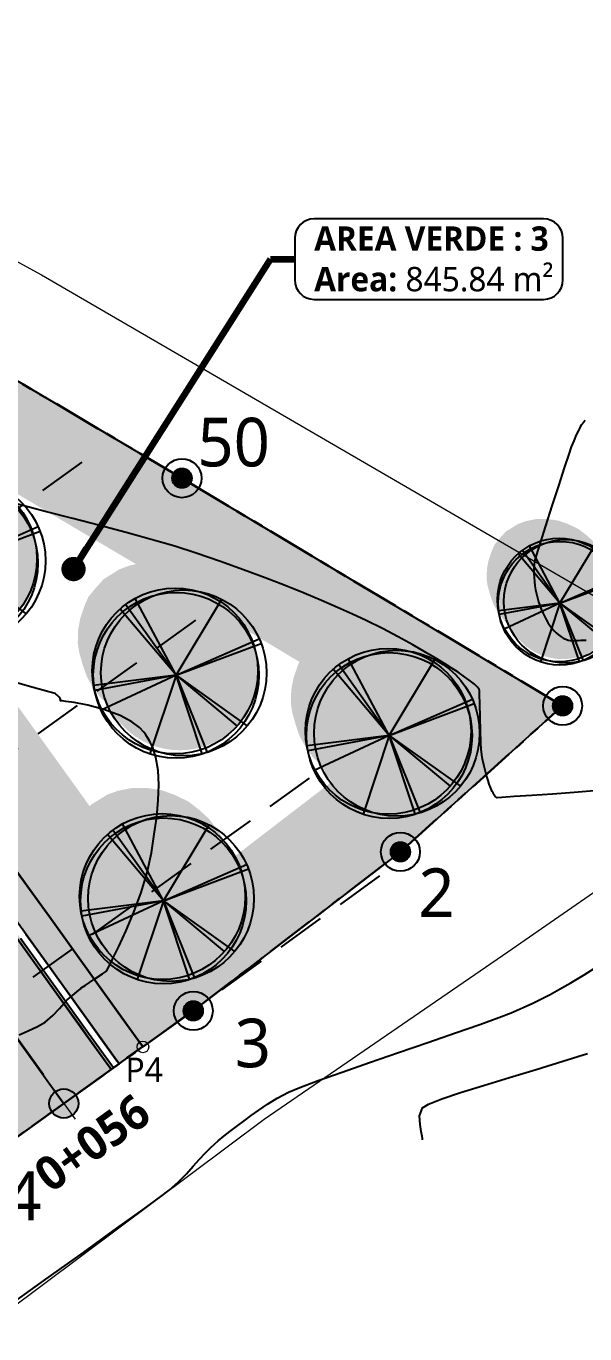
# Model space of a CAD drawing. Header units: millimetres. Extents: x 86 to 591881, y 99 to 1307229.
# Drawn here: x 590843.7 to 590872.4, y 1307102.5 to 1307169.7 of the extents above; entities that cross this region are included whole.
import ezdxf
from ezdxf.enums import TextEntityAlignment as Align

# ---------------------------------------------------------------- set-up
doc = ezdxf.new("R2010")
doc.units = ezdxf.units.MM
for name, pattern in [('CENTER2', [1.125, 0.75, -0.125, 0.125, -0.125]), ('DASHDOT', [1, 0.5, -0.25, 0, -0.25]), ('DASHED', [0.75, 0.5, -0.25]), ('DASHED2', [0.375, 0.25, -0.125]), ('HIDDEN', [0.375, 0.25, -0.125]), ('PHANTOM', [2.5, 1.25, -0.25, 0.25, -0.25, 0.25, -0.25])]:
    doc.linetypes.add(name, pattern=pattern)
for name, color, linetype in [('0_BLOQUES CARRETERA', 7, 'Continuous'), ('_ARBOLES', 102, 'Continuous'), ('_CAMC_ACERA', 9, 'Continuous'), ('_MOJONES', 1, 'Continuous'), ('_PUNTOS TOPOGRAFICOS', 1, 'Continuous'), ('Areas', 9, 'Continuous'), ('Berberis verde', 74, 'Continuous'), ('C-PROP', 7, 'Continuous'), ('C-PROP-LINE', 230, 'Continuous'), ('C-PROP-TEXT', 92, 'Continuous'), ('C-ROAD', 7, 'Continuous'), ('C-ROAD-CORR-BNDY', 1, 'CENTER2'), ('C-ROAD-CORR-PATT', 150, 'Continuous'), ('C-ROAD-MARK', 212, 'Continuous'), ('C-ROAD-SAMP', 150, 'HIDDEN'), ('C-ROAD-STAN-MAJR', 11, 'Continuous'), ('C-TINN-BNDY', 110, 'Continuous'), ('C-TOPO-FEAT', 94, 'Continuous'), ('C-TOPO-MAJR', 9, 'Continuous'), ('C-TOPO-MINR', 8, 'Continuous'), ('C-TOPO-MINR-N', 11, 'Continuous'), ('Perimetro', 7, 'Continuous'), ('Plano', 7, 'Continuous')]:
    doc.layers.add(name, color=color, linetype=linetype)
for name, color, linetype, lineweight in [('_BORDILLOS Y CUNETAS', 252, 'Continuous', 20), ('A-GENM', 252, 'Continuous', 9), ('COTAS', 40, 'Continuous', 5), ('CUADROS', 9, 'Continuous', 20)]:
    doc.layers.add(name, color=color, linetype=linetype, lineweight=lineweight)
doc.layers.add('Area', color=52, linetype='Continuous', plot=False)
doc.styles.add('COTAS', font='arial.ttf')
doc.styles.add('ST - ETIQUETAS', font='', dxfattribs={"height": 2.5})
doc.styles.get("Standard").update_dxf_attribs({"font": 'simplex.shx'})
doc.styles.get('ST - ETIQUETAS').set_extended_font_data('Roboto Thin')
doc.dimstyles.new('GenAng', dxfattribs={"dimscale": 0.5, "dimtxt": 2.5, "dimasz": 1.25, "dimexe": 0.18, "dimexo": 0.0625, "dimgap": 0.25, "dimtad": 0, "dimzin": 3, "dimdsep": 46, "dimtxsty": 'COTAS', "dimcen": 0.09, "dimse1": 1, "dimse2": 1, "dimaunit": 1, "dimadec": 3, "dimazin": 0, "dimtfac": 1, "dimtofl": 0, "dimtmove": 2, "dimatfit": 3, "dimfxl": 1, "dimtolj": 1, "dimtzin": 1, "dimarcsym": 0})

# ---------------------------------------------------------------- blocks, each defined once
blk = doc.blocks.new('Arbol 1')
at = {"layer": 'Areas'}
h = blk.add_hatch(color=69, dxfattribs=at)
h.set_gradient(color1=(68, 80, 48), color2=(130, 156, 68), tint=1, name='SPHERICAL')
edge = h.paths.add_edge_path()
edge.add_arc((11536.5, 2842.1), 100, 0, 360)
h = blk.add_hatch(color=253, dxfattribs=at)
h.set_gradient(color1=(177, 171, 160), color2=(222, 220, 217), rotation=165, centered=1, tint=1, name='CYLINDER')
h.paths.add_polyline_path([(11462.3, 2774.2), (11480.4, 2758.8), (11495.8, 2750.2), (11510.3, 2745.2), (11525.3, 2742.1), (11543.4, 2742.1), (11558, 2744.3), (11574.3, 2748.9), (11587.4, 2756.1), (11601.5, 2766.1), (11611.9, 2776), (11620.1, 2787.4), (11629.6, 2804.1), (11635.5, 2825.4), (11636.4, 2845.4), (11633.7, 2867.3), (11626.9, 2885.4), (11637.8, 2874.5), (11647.3, 2861.4), (11654.5, 2848.7), (11660, 2832.8), (11664.1, 2817.9), (11665.9, 2806.6), (11665.4, 2789.3), (11662.7, 2774.8), (11656.8, 2757.6), (11652.3, 2747.7), (11644.1, 2737.7), (11633.2, 2725.5), (11621.4, 2718.2), (11612.8, 2712.8), (11599.2, 2707.8), (11581.1, 2704.2), (11561.6, 2704.2), (11543.9, 2706.9), (11527.1, 2712.8), (11509.4, 2721.4), (11495.4, 2732.2), (11483.6, 2743.1), (11473.2, 2756.3), (11463.2, 2773)])
blk = doc.blocks.new('Arbol 21')
for p, q in [((0, 0), (-0.276, 1.476)), ((0, 0), (-0.187, 1.495)), ((0, 0), (-0.634, 1.359)), ((0, 0), (1.199, 1.014)), ((0, 0), (1.281, 0.914)), ((0, 0), (1.392, 0.742)), ((0, 0), (-1.423, 0.474)), ((-1.419, -0.472), (0, 0)), ((0, 0), (-1.397, -0.56)), ((0, 0), (-0.918, -1.103)), ((0, 0), (-0.918, -1.29)), ((0, 0), (1.375, -0.828)), ((0, 0), (0.659, -1.506)), ((0, 0), (0.578, -1.54))]:
    blk.add_line(p, q)
for centre in [(0, 0), (0.078, 0.018), (0.043, -0.138)]:
    blk.add_circle(centre, 1.5)
blk = doc.blocks.new('a1')
at = {"layer": 'Area', "xscale": 0.01089513700384753, "yscale": 0.01089513700384753, "zscale": 0.005447568501798505}
blk.add_blockref('Arbol 1', (-170.698, -9.368), dxfattribs=at)
at = {"layer": 'Berberis verde', "xscale": 0.7626595902693271, "yscale": 0.7626595902693271, "zscale": 0.005447568501798505, "rotation": 270}
blk.add_blockref('Arbol 21', (-44.955, 21.652), dxfattribs=at)
blk = doc.blocks.new('*X1')
for p, q in [((69.518, 22.844), (69.982, 22.844)), ((69.533, 22.875), (69.967, 22.875)), ((69.555, 22.906), (69.945, 22.906)), ((69.585, 22.938), (69.915, 22.938)), ((69.629, 22.969), (69.871, 22.969)), ((69.5, 22.75), (70, 22.75)), ((69.502, 22.781), (69.998, 22.781)), ((69.502, 22.719), (69.998, 22.719)), ((69.508, 22.812), (69.992, 22.812)), ((69.508, 22.688), (69.992, 22.688)), ((69.518, 22.656), (69.982, 22.656)), ((69.533, 22.625), (69.967, 22.625)), ((69.555, 22.594), (69.945, 22.594)), ((69.585, 22.562), (69.915, 22.562)), ((69.629, 22.531), (69.871, 22.531))]:
    blk.add_line(p, q)
blk = doc.blocks.new('Drill Hole')
at = {"color": 0, "linetype": 'ByBlock', "lineweight": -2}
for radius in [0.05, 0.025]:
    blk.add_circle((0, 0), radius, dxfattribs=at)
at = {"color": 0, "linetype": 'ByBlock', "lineweight": -2, "xscale": 0.1000000000000227, "yscale": 0.1000000000000227, "zscale": 0.1000000000000227}
blk.add_blockref('*X1', (-6.975, -2.275), dxfattribs=at)
blk = doc.blocks.new('*U51', base_point=(590555.4584, 1307117.894, 460.616))
at = {"layer": '_PUNTOS TOPOGRAFICOS', "color": 2, "linetype": 'ByBlock', "lineweight": -2, "xscale": 20, "yscale": 20, "zscale": 20}
blk.add_blockref('Drill Hole', (590555.4584, 1307117.894, 460.616), dxfattribs=at)
blk = doc.blocks.new('*U169', base_point=(590852.2605, 1307119.098, 455.919))
at = {"layer": '_PUNTOS TOPOGRAFICOS', "color": 2, "linetype": 'ByBlock', "lineweight": -2, "xscale": 20, "yscale": 20, "zscale": 20}
blk.add_blockref('Drill Hole', (590852.2605, 1307119.098, 455.919), dxfattribs=at)
blk = doc.blocks.new('*U170', base_point=(590862.9091, 1307127.265, 455.865))
at = {"layer": '_PUNTOS TOPOGRAFICOS', "color": 2, "linetype": 'ByBlock', "lineweight": -2, "xscale": 20, "yscale": 20, "zscale": 20}
blk.add_blockref('Drill Hole', (590862.9091, 1307127.265, 455.865), dxfattribs=at)
blk = doc.blocks.new('*U171', base_point=(590871.2472, 1307134.763, 456.348))
at = {"layer": '_PUNTOS TOPOGRAFICOS', "color": 2, "linetype": 'ByBlock', "lineweight": -2, "xscale": 20, "yscale": 20, "zscale": 20}
blk.add_blockref('Drill Hole', (590871.2472, 1307134.763, 456.348), dxfattribs=at)
blk = doc.blocks.new('A$Ca183de04')
at = {"layer": 'A-GENM', "xscale": 0.9254573807813, "yscale": 0.9254573807813, "zscale": 0.9254573807813, "rotation": 180}
blk.add_blockref('a1', (-40.347, 21.097), dxfattribs=at)
blk = doc.blocks.new('*U172', base_point=(590867.342, 1307136.858, 456.268))
at = {"layer": '_PUNTOS TOPOGRAFICOS', "color": 0, "linetype": 'ByBlock', "lineweight": -2, "xscale": 2.999449914575026, "yscale": 2.999449914575026, "zscale": 2.999449914575026}
blk.add_blockref('A$Ca183de04', (590867.342, 1307136.858, 456.268), dxfattribs=at)
at = {"layer": '_PUNTOS TOPOGRAFICOS', "color": 1, "linetype": 'ByBlock', "insert": (590873.234, 1307147.54, 456.268), "char_height": 1.25, "attachment_point": 7, "style": 'ST - ETIQUETAS'}
blk.add_mtext('80', dxfattribs=at)
at = {"layer": '_PUNTOS TOPOGRAFICOS', "color": 3, "linetype": 'ByBlock', "insert": (590873.234, 1307146.148, 456.268), "char_height": 1.25, "attachment_point": 4, "style": 'ST - ETIQUETAS'}
blk.add_mtext('456.268', dxfattribs=at)
at = {"layer": '_PUNTOS TOPOGRAFICOS', "color": 251, "linetype": 'ByBlock', "insert": (590873.234, 1307144.755, 456.268), "char_height": 1.25, "attachment_point": 1, "style": 'ST - ETIQUETAS'}
blk.add_mtext('{\\fRoboto Black|b0|i0|c0|p2;ARBOL ∅ 0.50}', dxfattribs=at)
blk = doc.blocks.new('*U173', base_point=(590851.6783, 1307146.454, 456.354))
at = {"layer": '_PUNTOS TOPOGRAFICOS', "color": 2, "linetype": 'ByBlock', "lineweight": -2, "xscale": 20, "yscale": 20, "zscale": 20}
blk.add_blockref('Drill Hole', (590851.6783, 1307146.454, 456.354), dxfattribs=at)
blk = doc.blocks.new('POINT INTERS')
at = {"layer": '0_BLOQUES CARRETERA', "linetype": 'DASHDOT', "lineweight": 5}
h = blk.add_hatch(color=244, dxfattribs=at)
h.dxf.hatch_style = 1
h.set_gradient(color1=(153, 27, 30), color2=(248, 153, 30), name='INVSPHERICAL')
h.paths.add_polyline_path([(0.6, 0, 1), (-0.6, 0, 1)])
blk.add_circle((0, 0), 0.574, dxfattribs=at)
blk = doc.blocks.new('MARCA ESTACION')
h = blk.add_hatch(color=7)
h.dxf.hatch_style = 1
h.paths.add_polyline_path([(-3, 0), (0, 0), (0, 3, 0.414214)])
h.paths.add_polyline_path([(3, 0), (0, 0), (0, -3, 0.414214)])
at = {"true_color": 0xffffff}
h = blk.add_hatch(color=7, dxfattribs=at)
h.dxf.hatch_style = 1
h.paths.add_polyline_path([(0, 3), (0, 0), (3, 0, 0.414214)])
h.paths.add_polyline_path([(0, 0), (-3, 0, 0.414214), (0, -3)])
at = {"color": 7, "lineweight": 20}
for points in [[(0, 4), (0, -4)], [(-4, 0), (4, 0)]]:
    blk.add_lwpolyline(points, dxfattribs=at)
at = {"color": 7}
blk.add_circle((0, 0), 3, dxfattribs=at)

msp = doc.modelspace()

# ---------------------------------------------------------------- hatches: boundary and pattern name
at = {"layer": '_MOJONES'}
h = msp.add_hatch(color=5, dxfattribs=at)
h.dxf.hatch_style = 1
h.paths.add_polyline_path([(590851.477, 1307146.912, 0.297664), (590851.178, 1307146.454, 0.541231), (590851.879, 1307145.996), (590851.678, 1307146.454)])
h.paths.add_polyline_path([(590851.477, 1307146.912), (590851.678, 1307146.454), (590852.149, 1307146.622, 0.43503)])
h.paths.add_polyline_path([(590852.178, 1307146.454, 0.085961), (590852.149, 1307146.622), (590851.678, 1307146.454), (590851.879, 1307145.996, 0.297664)])
h = msp.add_hatch(color=5, dxfattribs=at)
h.dxf.hatch_style = 1
h.paths.add_polyline_path([(590871.046, 1307135.221, 0.297664), (590870.747, 1307134.763, 0.541231), (590871.448, 1307134.305), (590871.247, 1307134.763)])
h.paths.add_polyline_path([(590871.046, 1307135.221), (590871.247, 1307134.763), (590871.718, 1307134.931, 0.43503)])
h.paths.add_polyline_path([(590871.747, 1307134.763, 0.085961), (590871.718, 1307134.931), (590871.247, 1307134.763), (590871.448, 1307134.305, 0.297664)])
h = msp.add_hatch(color=5, dxfattribs=at)
h.dxf.hatch_style = 1
h.paths.add_polyline_path([(590862.708, 1307127.723, 0.297664), (590862.409, 1307127.265, 0.541231), (590863.11, 1307126.807), (590862.909, 1307127.265)])
h.paths.add_polyline_path([(590862.708, 1307127.723), (590862.909, 1307127.265), (590863.38, 1307127.433, 0.43503)])
h.paths.add_polyline_path([(590863.409, 1307127.265, 0.085961), (590863.38, 1307127.433), (590862.909, 1307127.265), (590863.11, 1307126.807, 0.297664)])
h = msp.add_hatch(color=5, dxfattribs=at)
h.dxf.hatch_style = 1
h.paths.add_polyline_path([(590852.06, 1307119.556, 0.297664), (590851.76, 1307119.098, 0.541231), (590852.461, 1307118.64), (590852.26, 1307119.098)])
h.paths.add_polyline_path([(590852.06, 1307119.556), (590852.26, 1307119.098), (590852.731, 1307119.266, 0.43503)])
h.paths.add_polyline_path([(590852.76, 1307119.098, 0.085961), (590852.731, 1307119.266), (590852.26, 1307119.098), (590852.461, 1307118.64, 0.297664)])
at = {"layer": 'C-PROP', "linetype": 'Continuous', "lineweight": -3}
h = msp.add_hatch(dxfattribs=at)
h.set_pattern_fill('AR-SAND', color=3, scale=0.025, style=0)
h.paths.add_polyline_path([(590849.671, 1307117.248), (590821.544, 1307156.317), (590829.031, 1307159.823), (590832.663, 1307157.686), (590851.678, 1307146.454), (590871.247, 1307134.763), (590862.909, 1307127.265), (590852.26, 1307119.098)], flags=0)
h.paths.add_polyline_path([(590859.711, 1307131.114), (590850.781, 1307124.265), (590829.598, 1307153.688), (590830.12, 1307153.38), (590830.126, 1307153.377), (590849.114, 1307142.161), (590849.135, 1307142.149), (590862.863, 1307133.948)], flags=0)
at = {"layer": 'C-ROAD-CORR-PATT', "linetype": 'Continuous', "lineweight": 5}
h = msp.add_hatch(dxfattribs=at)
h.set_pattern_fill('AR-HBONE', color=30, scale=0.003, style=0)
h.set_pattern_definition([(45, (590821.89617, 1307155.8279), (0, 0.4310523), [0.9144, -0.3048]), (135, (590822.1117, 1307156.04343), (4e-17, 0.4310523), [0.9144, -0.3048])])
h.paths.add_polyline_path([(590821.896, 1307155.828), (590822.675, 1307154.746), (590823.844, 1307153.123), (590825.012, 1307151.5), (590826.181, 1307149.877), (590826.529, 1307149.392), (590826.531, 1307149.39), (590827.349, 1307148.253), (590827.739, 1307147.712), (590827.741, 1307147.71), (590827.75, 1307147.697), (590827.752, 1307147.695), (590828.518, 1307146.63), (590829.686, 1307145.007), (590830.855, 1307143.384), (590832.024, 1307141.761), (590833.192, 1307140.138), (590834.361, 1307138.515), (590835.529, 1307136.892), (590836.698, 1307135.269), (590837.866, 1307133.645), (590839.035, 1307132.022), (590840.203, 1307130.399), (590841.372, 1307128.776), (590842.541, 1307127.153), (590843.709, 1307125.53), (590844.878, 1307123.907), (590846.046, 1307122.284), (590847.215, 1307120.661), (590848.383, 1307119.037), (590849.552, 1307117.414), (590849.661, 1307117.263), (590848.444, 1307116.386), (590848.335, 1307116.538), (590847.166, 1307118.161), (590845.997, 1307119.784), (590844.829, 1307121.407), (590843.66, 1307123.03), (590842.492, 1307124.653), (590841.323, 1307126.277), (590840.155, 1307127.9), (590838.986, 1307129.523), (590837.818, 1307131.146), (590836.649, 1307132.769), (590835.48, 1307134.392), (590834.312, 1307136.015), (590833.143, 1307137.638), (590831.975, 1307139.261), (590830.806, 1307140.885), (590829.638, 1307142.508), (590828.469, 1307144.131), (590827.301, 1307145.754), (590826.534, 1307146.818), (590826.532, 1307146.821), (590826.523, 1307146.834), (590826.522, 1307146.836), (590826.132, 1307147.377), (590825.314, 1307148.514), (590825.312, 1307148.516), (590824.963, 1307149), (590823.795, 1307150.623), (590822.626, 1307152.246), (590821.458, 1307153.869), (590820.679, 1307154.951), (590821.896, 1307155.828)], flags=0)
at = {"layer": 'C-ROAD-CORR-PATT', "linetype": 'Continuous', "lineweight": 5, "true_color": 0x898989}
msp.add_hatch(color=252, dxfattribs=at).paths.add_polyline_path([(590820.273, 1307154.659), (590821.052, 1307153.577), (590822.221, 1307151.954), (590823.389, 1307150.331), (590824.558, 1307148.708), (590824.906, 1307148.224), (590824.908, 1307148.221), (590825.726, 1307147.085), (590826.116, 1307146.544), (590826.118, 1307146.541), (590826.127, 1307146.529), (590826.128, 1307146.526), (590826.895, 1307145.462), (590828.063, 1307143.839), (590829.232, 1307142.216), (590830.4, 1307140.592), (590831.569, 1307138.969), (590832.738, 1307137.346), (590833.906, 1307135.723), (590835.075, 1307134.1), (590836.243, 1307132.477), (590837.412, 1307130.854), (590838.58, 1307129.231), (590839.749, 1307127.608), (590840.917, 1307125.984), (590842.086, 1307124.361), (590843.255, 1307122.738), (590844.423, 1307121.115), (590845.592, 1307119.492), (590846.76, 1307117.869), (590847.929, 1307116.246), (590848.038, 1307116.094), (590845.603, 1307114.341), (590845.494, 1307114.493), (590844.326, 1307116.116), (590843.157, 1307117.739), (590841.988, 1307119.362), (590840.82, 1307120.985), (590839.651, 1307122.609), (590838.483, 1307124.232), (590837.314, 1307125.855), (590836.146, 1307127.478), (590834.977, 1307129.101), (590833.809, 1307130.724), (590832.64, 1307132.347), (590831.471, 1307133.97), (590830.303, 1307135.593), (590829.134, 1307137.217), (590827.966, 1307138.84), (590826.797, 1307140.463), (590825.629, 1307142.086), (590824.46, 1307143.709), (590823.694, 1307144.773), (590823.692, 1307144.776), (590823.683, 1307144.789), (590823.681, 1307144.791), (590823.292, 1307145.332), (590822.473, 1307146.469), (590822.472, 1307146.471), (590822.123, 1307146.955), (590820.954, 1307148.578), (590819.786, 1307150.201), (590818.617, 1307151.824), (590817.838, 1307152.907), (590820.273, 1307154.659)], flags=0)
at = {"layer": 'C-ROAD-CORR-PATT', "linetype": 'Continuous', "lineweight": 5}
for color, points in [(3, [(590820.395, 1307154.747), (590821.174, 1307153.665), (590822.342, 1307152.042), (590823.511, 1307150.419), (590824.679, 1307148.796), (590825.028, 1307148.311), (590825.03, 1307148.309), (590825.848, 1307147.173), (590826.238, 1307146.631), (590826.239, 1307146.629), (590826.248, 1307146.616), (590826.25, 1307146.614), (590827.017, 1307145.549), (590828.185, 1307143.926), (590829.354, 1307142.303), (590830.522, 1307140.68), (590831.691, 1307139.057), (590832.859, 1307137.434), (590834.028, 1307135.811), (590835.196, 1307134.188), (590836.365, 1307132.565), (590837.534, 1307130.941), (590838.702, 1307129.318), (590839.871, 1307127.695), (590841.039, 1307126.072), (590842.208, 1307124.449), (590843.376, 1307122.826), (590844.545, 1307121.203), (590845.713, 1307119.58), (590846.882, 1307117.957), (590848.05, 1307116.333), (590848.16, 1307116.182), (590848.038, 1307116.094), (590847.929, 1307116.246), (590846.76, 1307117.869), (590845.592, 1307119.492), (590844.423, 1307121.115), (590843.255, 1307122.738), (590842.086, 1307124.361), (590840.917, 1307125.984), (590839.749, 1307127.608), (590838.58, 1307129.231), (590837.412, 1307130.854), (590836.243, 1307132.477), (590835.075, 1307134.1), (590833.906, 1307135.723), (590832.738, 1307137.346), (590831.569, 1307138.969), (590830.4, 1307140.592), (590829.232, 1307142.216), (590828.063, 1307143.839), (590826.895, 1307145.462), (590826.128, 1307146.526), (590826.127, 1307146.529), (590826.118, 1307146.541), (590826.116, 1307146.544), (590825.726, 1307147.085), (590824.908, 1307148.221), (590824.906, 1307148.224), (590824.558, 1307148.708), (590823.389, 1307150.331), (590822.221, 1307151.954), (590821.052, 1307153.577), (590820.273, 1307154.659), (590820.395, 1307154.747)]), (251, [(590817.838, 1307152.907), (590818.617, 1307151.824), (590819.786, 1307150.201), (590820.954, 1307148.578), (590822.123, 1307146.955), (590822.472, 1307146.471), (590822.473, 1307146.469), (590823.292, 1307145.332), (590823.681, 1307144.791), (590823.683, 1307144.789), (590823.692, 1307144.776), (590823.694, 1307144.773), (590824.46, 1307143.709), (590825.629, 1307142.086), (590826.797, 1307140.463), (590827.966, 1307138.84), (590829.134, 1307137.217), (590830.303, 1307135.593), (590831.471, 1307133.97), (590832.64, 1307132.347), (590833.809, 1307130.724), (590834.977, 1307129.101), (590836.146, 1307127.478), (590837.314, 1307125.855), (590838.483, 1307124.232), (590839.651, 1307122.609), (590840.82, 1307120.985), (590841.988, 1307119.362), (590843.157, 1307117.739), (590844.326, 1307116.116), (590845.494, 1307114.493), (590845.603, 1307114.341), (590843.169, 1307112.588), (590843.059, 1307112.74), (590841.891, 1307114.363), (590840.722, 1307115.986), (590839.554, 1307117.609), (590838.385, 1307119.233), (590837.217, 1307120.856), (590836.048, 1307122.479), (590834.88, 1307124.102), (590833.711, 1307125.725), (590832.542, 1307127.348), (590831.374, 1307128.971), (590830.205, 1307130.594), (590829.037, 1307132.217), (590827.868, 1307133.841), (590826.7, 1307135.464), (590825.531, 1307137.087), (590824.363, 1307138.71), (590823.194, 1307140.333), (590822.025, 1307141.956), (590821.259, 1307143.021), (590821.257, 1307143.023), (590821.248, 1307143.036), (590821.246, 1307143.038), (590820.857, 1307143.579), (590820.039, 1307144.716), (590820.037, 1307144.718), (590819.688, 1307145.202), (590818.52, 1307146.825), (590817.351, 1307148.449), (590816.183, 1307150.072), (590815.404, 1307151.154), (590817.838, 1307152.907)])]:
    msp.add_hatch(color=color, dxfattribs=at).paths.add_polyline_path(points, flags=0)

# ---------------------------------------------------------------- linework, layer by layer
at = {"layer": '_BORDILLOS Y CUNETAS'}
for points in [[(590848.044, 1307116.086), (590820.273, 1307154.659, -0.469808), (590821.242, 1307158.384), (590826.942, 1307161.053)], [(590848.451, 1307116.376), (590820.679, 1307154.951, -0.469808), (590821.454, 1307157.931), (590827.464, 1307160.746)]]:
    msp.add_lwpolyline(points, format="xyb", dxfattribs=at)
at = {"layer": '_CAMC_ACERA'}
msp.add_lwpolyline([(590848.451, 1307116.376), (590820.679, 1307154.951, -0.469808), (590821.454, 1307157.931), (590827.464, 1307160.746)], format="xyb", dxfattribs=at)
at = {"layer": 'C-PROP-LINE', "color": 242, "linetype": 'PHANTOM', "lineweight": 30, "ltscale": 2}
msp.add_polyline3d([(590782.862, 1307071.827, 0), (590795.518, 1307080.01, 0), (590823.499, 1307099.011, 0), (590841.535, 1307111.434, 0), (590852.26, 1307119.098, 0), (590862.909, 1307127.265, 0), (590871.247, 1307134.763, 0), (590851.678, 1307146.454, 0), (590832.663, 1307157.686, 0), (590816.351, 1307167.288, 0), (590801.16, 1307176.592, 0), (590787.15, 1307185.124, 0)], dxfattribs=at)
at = {"layer": 'C-PROP-LINE', "color": 4, "linetype": 'Continuous', "lineweight": 25}
msp.add_polyline3d([(590829.031, 1307159.823, 0), (590832.663, 1307157.686, 0), (590851.678, 1307146.454, 0), (590871.247, 1307134.763, 0), (590862.909, 1307127.265, 0), (590852.26, 1307119.098, 0), (590849.671, 1307117.248, 0), (590821.544, 1307156.317, 0), (590829.031, 1307159.823, 0), (590829.038, 1307159.827, 0)], dxfattribs=at)
at = {"layer": 'C-PROP-TEXT', "color": 1, "linetype": 'Continuous', "lineweight": -3}
for p, q in [((590870.267, 1307159.774), (590858.475, 1307159.774)), ((590857.475, 1307158.774), (590857.475, 1307156.64)), ((590871.267, 1307156.64), (590871.267, 1307158.774)), ((590858.475, 1307155.64), (590870.267, 1307155.64))]:
    msp.add_line(p, q, dxfattribs=at)
for centre, start, end in [((590858.475, 1307158.774), 90, 180), ((590870.267, 1307158.774), 0, 90), ((590858.475, 1307156.64), 180, 270), ((590870.267, 1307156.64), 270, 0)]:
    msp.add_arc(centre, 1, start, end, dxfattribs=at)
at = {"layer": 'C-ROAD', "color": 2, "linetype": 'HIDDEN', "lineweight": 35, "ltscale": 15, "flags": 128}
msp.add_lwpolyline([(590812.775, 1307159.94), (590845.603, 1307114.341)], dxfattribs=at)
at = {"layer": 'C-ROAD-CORR-BNDY', "color": 166, "linetype": 'DASHED', "lineweight": 30, "ltscale": 4}
msp.add_lwpolyline([(590841.545, 1307111.42), (590849.661, 1307117.263), (590849.552, 1307117.414), (590848.383, 1307119.037), (590847.215, 1307120.661), (590846.046, 1307122.284), (590844.878, 1307123.907), (590843.709, 1307125.53), (590842.541, 1307127.153)], dxfattribs=at)
at = {"layer": 'C-ROAD-SAMP', "color": 1, "linetype": 'DASHED2', "lineweight": 25, "ltscale": 10}
for points in [[(590846.534, 1307147.279), (590830.303, 1307135.593), (590814.072, 1307123.908)], [(590852.377, 1307139.163), (590836.146, 1307127.478), (590819.915, 1307115.792)], [(590858.22, 1307131.048), (590841.988, 1307119.362), (590825.757, 1307107.677)], [(590861.834, 1307126.027), (590845.603, 1307114.341), (590829.372, 1307102.656)]]:
    msp.add_lwpolyline(points, dxfattribs=at)
at = {"layer": 'C-TINN-BNDY', "color": 110, "linetype": 'Continuous', "lineweight": -3}
msp.add_polyline3d([(590842.541, 1307127.153, 456.515), (590843.709, 1307125.53, 456.495), (590844.878, 1307123.907, 456.475), (590846.046, 1307122.284, 456.454), (590847.215, 1307120.661, 456.434), (590848.383, 1307119.037, 456.414), (590849.552, 1307117.414, 456.393), (590849.661, 1307117.263, 456.391), (590849.661, 1307117.263, 456.191), (590848.444, 1307116.386, 456.161), (590848.16, 1307116.182, 456.058), (590848.038, 1307116.094, 456.058), (590848.038, 1307116.094, 455.608), (590845.603, 1307114.341, 455.668), (590843.169, 1307112.588, 455.608)], dxfattribs=at)
at = {"layer": 'C-TOPO-FEAT', "color": 94, "linetype": 'Continuous', "lineweight": -3, "flags": 128}
for points in [[(590842.541, 1307127.153), (590843.709, 1307125.53), (590844.878, 1307123.907), (590846.046, 1307122.284), (590847.215, 1307120.661), (590848.383, 1307119.037), (590849.552, 1307117.414), (590849.661, 1307117.263)], [(590843.66, 1307123.03), (590844.829, 1307121.407), (590845.997, 1307119.784), (590847.166, 1307118.161), (590848.335, 1307116.538), (590848.444, 1307116.386)], [(590843.255, 1307122.738), (590844.423, 1307121.115), (590845.592, 1307119.492), (590846.76, 1307117.869), (590847.929, 1307116.246), (590848.038, 1307116.094)], [(590843.376, 1307122.826), (590844.545, 1307121.203), (590845.713, 1307119.58), (590846.882, 1307117.957), (590848.05, 1307116.333), (590848.16, 1307116.182)], [(590843.157, 1307117.739), (590844.326, 1307116.116), (590845.494, 1307114.493), (590845.603, 1307114.341)], [(590843.157, 1307117.739), (590844.326, 1307116.116), (590845.494, 1307114.493), (590845.603, 1307114.341)]]:
    msp.add_lwpolyline(points, dxfattribs=at)
at = {"layer": 'C-TOPO-MAJR', "color": 40, "linetype": 'Continuous', "lineweight": -3}
for points, elevation in [([(590843.308, 1307117.874), (590843.77, 1307118.065), (590844.244, 1307118.288), (590844.641, 1307118.521), (590845.041, 1307118.855), (590845.384, 1307119.213), (590845.626, 1307119.5), (590845.719, 1307119.62), (590845.773, 1307119.663), (590845.953, 1307119.809), (590846.282, 1307120.078), (590846.461, 1307120.223), (590846.494, 1307120.273), (590846.699, 1307120.407), (590847.148, 1307120.701), (590847.596, 1307120.994), (590847.801, 1307121.129), (590847.813, 1307121.183), (590847.813, 1307121.183), (590847.817, 1307121.19), (590847.844, 1307121.24), (590847.929, 1307121.401), (590848.114, 1307121.76), (590848.431, 1307122.404), (590848.806, 1307123.22), (590849.201, 1307124.159), (590849.575, 1307125.17), (590849.891, 1307126.206), (590850.108, 1307127.215), (590850.256, 1307128.169), (590850.379, 1307129.069), (590850.463, 1307129.914), (590850.495, 1307130.704), (590850.459, 1307131.439), (590850.341, 1307132.116), (590850.179, 1307132.617), (590850.013, 1307132.969), (590849.879, 1307133.192), (590849.805, 1307133.3), (590849.712, 1307133.419), (590849.495, 1307133.642), (590849.105, 1307133.937), (590848.495, 1307134.264), (590847.66, 1307134.576), (590846.839, 1307134.794), (590846.13, 1307134.931), (590845.709, 1307134.994), (590845.513, 1307135.018), (590845.451, 1307135.025), (590845.442, 1307135.026), (590845.441, 1307135.033), (590845.438, 1307135.062), (590845.436, 1307135.084), (590845.411, 1307135.144), (590845.369, 1307135.206), (590845.311, 1307135.268), (590845.239, 1307135.329), (590845.196, 1307135.36), (590845.152, 1307135.389), (590844.84, 1307135.478), (590844.027, 1307135.708), (590842.878, 1307136.033)], 456), ([(590864.052, 1307112.477), (590864.049, 1307112.535), (590864.031, 1307112.668), (590863.984, 1307112.902), (590863.917, 1307113.256), (590863.898, 1307113.713), (590864.042, 1307114.121), (590864.354, 1307114.308), (590865.034, 1307114.573), (590866.005, 1307114.899), (590867.189, 1307115.271), (590868.511, 1307115.674), (590869.893, 1307116.092), (590871.258, 1307116.51), (590872.531, 1307116.914)], 456.5)]:
    msp.add_lwpolyline(points, dxfattribs=dict(at, elevation=elevation))
at = {"layer": 'C-TOPO-MINR', "color": 44, "linetype": 'Continuous', "lineweight": -3, "elevation": 456.25}
for points in [[(590872.408, 1307149.413), (590872.32, 1307149.323), (590872.262, 1307149.253), (590872.208, 1307149.18), (590872.158, 1307149.098), (590872.108, 1307149.008), (590872.056, 1307148.9), (590871.951, 1307148.677), (590871.82, 1307148.381), (590871.688, 1307148.057), (590871.562, 1307147.689), (590871.33, 1307146.985), (590871.03, 1307146.061), (590870.699, 1307145.033), (590870.374, 1307144.016), (590870.092, 1307143.127), (590869.89, 1307142.482), (590869.806, 1307142.196), (590869.778, 1307141.988), (590869.772, 1307141.778), (590869.769, 1307141.567), (590869.779, 1307141.354), (590869.795, 1307141.142), (590869.823, 1307140.931), (590869.856, 1307140.721), (590869.901, 1307140.514), (590869.95, 1307140.309), (590870.01, 1307140.11), (590870.074, 1307139.914), (590870.147, 1307139.726), (590870.225, 1307139.541), (590870.31, 1307139.367), (590870.4, 1307139.198), (590870.496, 1307139.041), (590870.596, 1307138.889), (590870.701, 1307138.752), (590870.812, 1307138.62), (590870.923, 1307138.509), (590871.041, 1307138.404), (590871.158, 1307138.317), (590871.282, 1307138.241), (590871.405, 1307138.183), (590871.531, 1307138.14), (590871.66, 1307138.113), (590871.789, 1307138.107), (590871.92, 1307138.113), (590872.051, 1307138.126), (590872.187, 1307138.139), (590872.323, 1307138.143), (590872.462, 1307138.141)], [(590872.867, 1307130.393), (590871.834, 1307130.315), (590870.726, 1307130.235), (590869.659, 1307130.162), (590868.75, 1307130.101), (590868.117, 1307130.059), (590867.876, 1307130.045), (590867.827, 1307130.073), (590867.783, 1307130.105), (590867.728, 1307130.183), (590867.699, 1307130.233), (590867.669, 1307130.288), (590867.632, 1307130.367), (590867.559, 1307130.534), (590867.479, 1307130.737), (590867.415, 1307130.929), (590867.337, 1307131.18), (590867.258, 1307131.458), (590867.19, 1307131.733), (590867.128, 1307132.018), (590867.091, 1307132.247), (590867.059, 1307132.537), (590867.04, 1307132.885), (590867.02, 1307133.478), (590867.001, 1307134.179), (590866.984, 1307134.851), (590866.972, 1307135.358), (590866.967, 1307135.561), (590866.95, 1307135.609), (590866.931, 1307135.656), (590866.876, 1307135.718), (590866.8, 1307135.797), (590866.71, 1307135.877), (590866.584, 1307135.98), (590866.449, 1307136.08), (590866.2, 1307136.26), (590865.874, 1307136.485), (590865.511, 1307136.721), (590865.22, 1307136.901), (590864.781, 1307137.17), (590864.216, 1307137.506), (590863.548, 1307137.892), (590862.799, 1307138.307), (590861.989, 1307138.732), (590861.143, 1307139.149), (590860.444, 1307139.474), (590859.68, 1307139.816), (590858.85, 1307140.175), (590857.953, 1307140.548), (590856.987, 1307140.936), (590855.952, 1307141.336), (590854.846, 1307141.748), (590853.668, 1307142.17), (590852.417, 1307142.602), (590851.306, 1307142.957), (590850.094, 1307143.312), (590848.802, 1307143.668), (590847.451, 1307144.025), (590846.06, 1307144.385), (590844.652, 1307144.748), (590843.246, 1307145.117)], [(590842.232, 1307103.566), (590844.557, 1307105.224), (590846.611, 1307106.692), (590848.338, 1307107.931), (590849.685, 1307108.902), (590850.595, 1307109.567), (590851.014, 1307109.885), (590851.493, 1307110.317), (590851.904, 1307110.729), (590852.262, 1307111.116), (590852.582, 1307111.473), (590852.879, 1307111.797), (590853.169, 1307112.083), (590853.54, 1307112.416), (590853.837, 1307112.667), (590854.144, 1307112.907), (590854.545, 1307113.203), (590854.874, 1307113.449), (590855.231, 1307113.717), (590855.627, 1307114.004), (590856.074, 1307114.303), (590856.581, 1307114.608), (590857.159, 1307114.916), (590857.741, 1307115.163), (590858.687, 1307115.518), (590859.907, 1307115.954), (590861.312, 1307116.444), (590862.812, 1307116.961), (590864.317, 1307117.477), (590865.738, 1307117.966), (590866.984, 1307118.4), (590867.966, 1307118.753), (590868.595, 1307118.997), (590869.219, 1307119.267), (590869.724, 1307119.496), (590870.165, 1307119.711), (590870.601, 1307119.94), (590871.086, 1307120.208), (590871.677, 1307120.545), (590872.363, 1307120.95), (590873.06, 1307121.385)]]:
    msp.add_lwpolyline(points, dxfattribs=at)
at = {"layer": 'C-TOPO-MINR-N', "color": 11, "linetype": 'Continuous', "lineweight": -3, "elevation": 456}
msp.add_lwpolyline([(590848.038, 1307116.094), (590848.024, 1307116.114), (590847.929, 1307116.246), (590847.767, 1307116.471), (590846.76, 1307117.869), (590846.543, 1307118.171), (590845.592, 1307119.492), (590845.319, 1307119.871), (590844.423, 1307121.115), (590844.095, 1307121.571), (590843.255, 1307122.738)], dxfattribs=at)
at = {"layer": 'COTAS', "flags": 128}
for points in [[(590871.247, 1307134.763), (590862.909, 1307127.265), (590852.26, 1307119.098), (590849.671, 1307117.248), (590821.544, 1307156.317), (590829.038, 1307159.827), (590832.663, 1307157.686), (590851.678, 1307146.454), (590871.247, 1307134.763)], [(590841.535, 1307111.434), (590849.671, 1307117.248)]]:
    msp.add_lwpolyline(points, dxfattribs=at)
at = {"layer": 'COTAS'}
for centre in [(590851.678, 1307146.454), (590871.247, 1307134.763), (590862.909, 1307127.265), (590852.26, 1307119.098), (590849.671, 1307117.248)]:
    msp.add_circle(centre, 0.3, dxfattribs=at)
at = {"layer": 'Plano', "lineweight": 13, "elevation": 457.488}
msp.add_lwpolyline([(590726.368, 1307228.98), (590788.237, 1307190.368), (590797.767, 1307184.748), (590817.727, 1307172.507), (590833.141, 1307163.043), (590844.453, 1307156.906), (590875.462, 1307138.911), (590883.27, 1307146.418), (590890.351, 1307153.188), (590908.999, 1307171.153)], dxfattribs=at)
at = {"layer": 'Plano'}
msp.add_lwpolyline([(590848.044, 1307116.086), (590820.273, 1307154.659, -0.469808), (590821.242, 1307158.384), (590826.942, 1307161.053)], format="xyb", dxfattribs=at)
at = {"layer": 'Plano', "lineweight": 13}
msp.add_lwpolyline([(590782.338, 1307062.911), (590800.634, 1307074.656), (590811.99, 1307082.256), (590825.852, 1307091.385), (590838.902, 1307100.853), (590855.9, 1307113.529), (590868.428, 1307122.134), (590878.077, 1307128.81), (590880.539, 1307128.633), (590900.941, 1307116.804), (590921.002, 1307105.048)], dxfattribs=at)

# ---------------------------------------------------------------- block references
at = {"layer": '_ARBOLES', "xscale": 3.722003814983468, "yscale": 3.722003814983468, "zscale": 3.722003814983468, "rotation": 180}
for p in [(590672.69, 1307222.684), (590684.056, 1307216.921), (590695.011, 1307213.825), (590683.403, 1307205.335)]:
    msp.add_blockref('a1', p, dxfattribs=at)
at = {"layer": '_MOJONES'}
for p in [(590851.678, 1307146.454, 456.354), (590871.247, 1307134.763), (590862.909, 1307127.265, 455.865), (590852.26, 1307119.098, 455.919)]:
    msp.add_blockref('*U51', p, dxfattribs=at)
at = {"layer": '_PUNTOS TOPOGRAFICOS'}
for name, p in [('*U172', (590867.342, 1307136.858, 456.268)), ('*U173', (590851.678, 1307146.454, 456.354)), ('*U171', (590871.247, 1307134.763, 456.348)), ('*U170', (590862.909, 1307127.265, 455.865)), ('*U169', (590852.26, 1307119.098, 455.919))]:
    msp.add_blockref(name, p, dxfattribs=at)
at = {"layer": 'C-ROAD-MARK', "color": 18, "linetype": 'Continuous', "lineweight": 9, "xscale": 0.02615086839485391, "yscale": 0.02615086839485391, "zscale": 0.02615086839485391}
msp.add_blockref('POINT INTERS', (590845.603, 1307114.341), dxfattribs=at)
at = {"layer": 'C-ROAD-STAN-MAJR', "color": 11, "linetype": 'Continuous', "lineweight": -3, "xscale": 0.25, "yscale": 0.25, "zscale": 0.25, "rotation": 305.7518402208602}
msp.add_blockref('MARCA ESTACION', (590845.603, 1307114.341), dxfattribs=at)

# ---------------------------------------------------------------- texts
at = {"layer": 'C-PROP-TEXT', "color": 1, "linetype": 'Continuous', "lineweight": -3, "insert": (590858.475, 1307157.707), "char_height": 1.25, "attachment_point": 4, "style": 'ST - ETIQUETAS'}
msp.add_mtext('{\\fRoboto Thin|b1|i0|c0|p2;\\C3;AREA VERDE : 3\\C2;\\PArea: }845.84 m²', dxfattribs=at)
at = {"layer": 'C-ROAD-STAN-MAJR', "color": 7, "linetype": 'Continuous', "lineweight": -3, "insert": (590847.064, 1307112.312), "char_height": 1.75, "attachment_point": 5, "rotation": 35.75184}
msp.add_mtext('{\\fRoboto Black|b1|i0|c0|p2;\\C18;\\c0;0+056}', dxfattribs=at)
at = {"layer": 'CUADROS', "style": 'ST - ETIQUETAS'}
msp.add_text('P4', height=1.25, dxfattribs=at).set_placement((590849.737, 1307116.072), align=Align.MIDDLE_CENTER)
at = {"layer": 'Perimetro', "color": 3, "style": 'ST - ETIQUETAS'}
for s, p in [('50', (590852.476, 1307147.057, 456.354)), ('2', (590863.836, 1307123.918)), ('3', (590854.391, 1307116.199)), ('4', (590842.592, 1307108.348))]:
    msp.add_text(s, height=2.5, dxfattribs=at).set_placement(p)

# ---------------------------------------------------------------- leaders
at = {"layer": 'C-PROP-TEXT', "color": 1, "linetype": 'Continuous', "lineweight": -3}
msp.add_leader([(590846.104, 1307141.788), (590856.225, 1307157.707), (590857.475, 1307157.707)], dimstyle='GenAng', override={"dimscale": 1, "dimasz": 1.25, "dimclrd": 1, "dimldrblk": 'Dot', "dimlwd": 65535}, dxfattribs=at)

doc.saveas('drawing.dxf')
